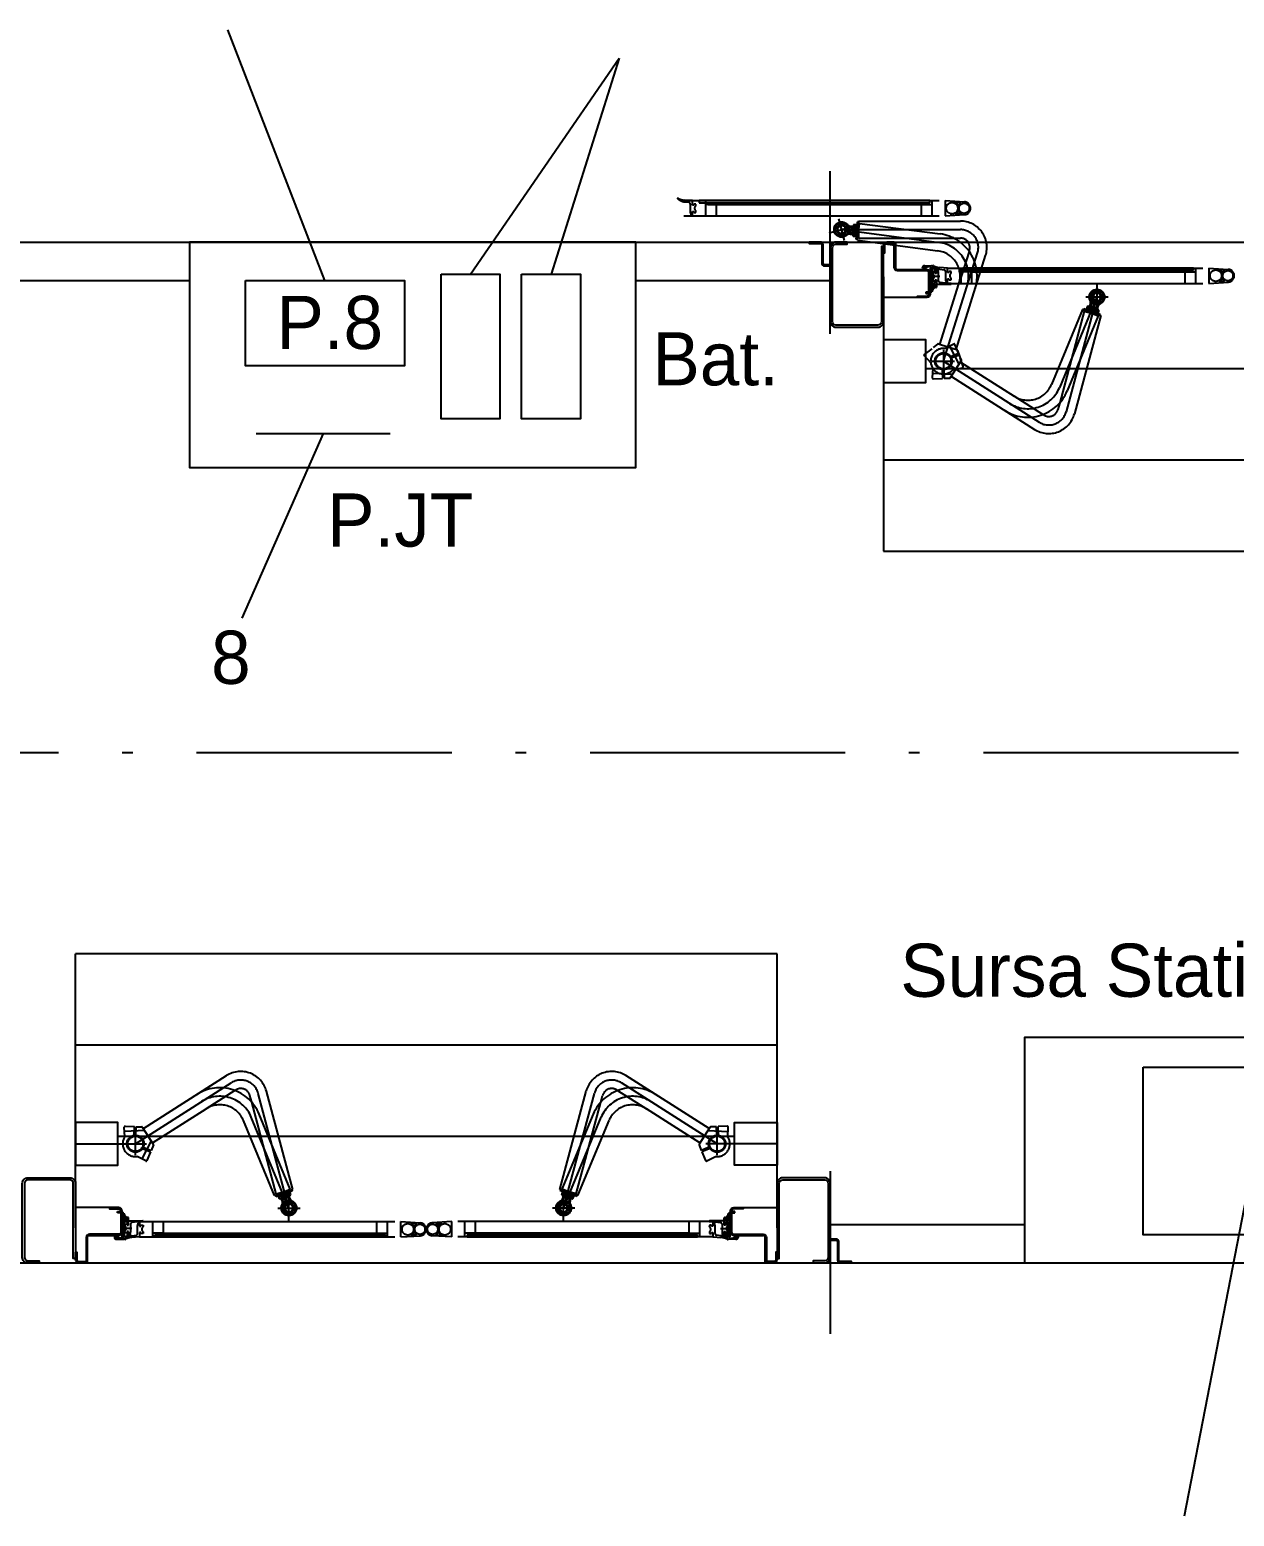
# Model space of a CAD drawing. Header units: millimetres. Extents: x 39 to 880, y 30 to 327.
# Drawn here: x 332.5 to 389.1, y 106.3 to 176.2 of the extents above; entities that cross this region are included whole.
import ezdxf

# ---------------------------------------------------------------- set-up
doc = ezdxf.new("R2010")
doc.units = ezdxf.units.MM
doc.linetypes.add('ACAD_ISO10W100', pattern=[18.5, 12, -3, 0.5, -3])
doc.layers.add('AXE', color=1, linetype='ACAD_ISO10W100')
doc.layers.add('SUBTIRE', color=1, linetype='Continuous')

msp = doc.modelspace()

# ---------------------------------------------------------------- linework, layer by layer
at = {"color": 1}
for p, q in [((346.387, 164.444), (341.814, 176.231)), ((353.231, 164.74), (360.215, 174.901)), ((360.215, 174.901), (357.017, 164.74)), ((346.305, 157.244), (342.477, 148.557)), ((390.144, 123.598), (386.798, 106.328))]:
    msp.add_line(p, q, dxfattribs=at)
at = {"color": 2}
msp.add_line((343.157, 157.244), (349.452, 157.244), dxfattribs=at)
at = {"color": 1, "linetype": 'ACAD_ISO10W100'}
msp.add_line((303.351, 142.244), (436.951, 142.244), dxfattribs=at)
for points in [[(361.011, 166.244), (340.011, 166.244), (340.011, 155.644), (361.011, 155.644)], [(379.291, 118.244), (400.291, 118.244), (400.291, 128.844), (379.291, 128.844)]]:
    msp.add_lwpolyline(points, close=True)
at = {"color": 2}
for points in [[(342.65, 164.444), (350.125, 164.444), (350.125, 160.428), (342.65, 160.428)], [(351.846, 164.74), (354.616, 164.74), (354.616, 157.928), (351.846, 157.928)], [(355.632, 164.74), (358.402, 164.74), (358.402, 157.928), (355.632, 157.928)], [(384.86, 127.445), (394.661, 127.445), (394.661, 119.569), (384.86, 119.569)]]:
    msp.add_lwpolyline(points, close=True, dxfattribs=at)
at = {"layer": 'AXE'}
for p, q in [((370.151, 161.933), (370.151, 169.574)), ((363.266, 168.196), (375.546, 168.196)), ((364.286, 168.196), (364.286, 167.476)), ((364.786, 168.016), (364.286, 168.016)), ((364.386, 168.016), (374.425, 168.016)), ((364.786, 168.096), (364.787, 167.476)), ((374.425, 168.096), (374.425, 167.476)), ((374.425, 168.016), (374.926, 168.016)), ((374.926, 168.196), (374.926, 167.476)), ((375.546, 168.196), (375.546, 167.476)), ((375.546, 168.196), (376.465, 168.135)), ((363.266, 167.476), (375.546, 167.476)), ((370.821, 166.327), (370.549, 167.341)), ((371.256, 167.074), (371.415, 167.074)), ((371.372, 166.381), (371.466, 167.095)), ((371.485, 167.194), (371.425, 167.194)), ((371.425, 166.979), (371.425, 167.194)), ((371.426, 166.333), (371.531, 167.127)), ((371.526, 167.087), (371.466, 167.095)), ((371.485, 167.234), (376.268, 167.234)), ((371.485, 167.092), (371.485, 167.234)), ((371.485, 166.434), (371.485, 167.092)), ((371.531, 167.127), (375.316, 166.628)), ((375.546, 167.476), (376.466, 167.536)), ((370.105, 166.679), (371.266, 166.99)), ((370.685, 166.834), (376.268, 166.834)), ((370.685, 166.834), (375.264, 166.232)), ((371.09, 166.62), (371.22, 166.603)), ((371.114, 166.994), (371.245, 166.994)), ((371.114, 166.674), (371.245, 166.674)), ((371.132, 166.937), (371.261, 166.92)), ((371.217, 166.583), (371.241, 166.761)), ((371.219, 166.522), (371.378, 166.501)), ((371.393, 166.62), (371.235, 166.641)), ((371.264, 166.94), (371.241, 166.761)), ((371.245, 167.014), (371.245, 166.922)), ((371.245, 166.922), (371.245, 166.834)), ((371.245, 166.654), (371.245, 166.834)), ((371.267, 166.954), (371.256, 166.954)), ((371.415, 166.714), (371.256, 166.714)), ((371.256, 166.594), (371.415, 166.594)), ((371.424, 166.858), (371.266, 166.879)), ((371.415, 166.954), (371.267, 166.954)), ((371.282, 166.998), (371.44, 166.977)), ((371.432, 166.373), (371.372, 166.381)), ((371.425, 166.474), (371.425, 166.979)), ((371.485, 166.474), (371.425, 166.474)), ((371.485, 166.434), (375.949, 166.434)), ((375.949, 166.434), (376.268, 166.434)), ((371.426, 166.333), (375.211, 165.835)), ((375.471, 160.644), (377.076, 165.733)), ((376.68, 165.81), (376.199, 164.284)), ((376.68, 165.81), (376.694, 165.854)), ((374.61, 165.045), (374.55, 165.045)), ((375.67, 165.025), (387.95, 165.025)), ((376.063, 161.191), (377.457, 165.613)), ((376.29, 165.025), (376.29, 164.305)), ((387.33, 165.025), (387.33, 164.305)), ((387.95, 165.025), (388.869, 164.964)), ((387.95, 165.025), (387.95, 164.305)), ((375.309, 164.625), (374.79, 164.625)), ((375.3, 161.431), (376.199, 164.284)), ((375.67, 164.305), (387.95, 164.305)), ((376.79, 164.845), (376.29, 164.845)), ((376.79, 164.925), (376.79, 164.305)), ((376.79, 164.845), (386.829, 164.845)), ((386.829, 164.925), (386.829, 164.305)), ((386.829, 164.845), (387.33, 164.845)), ((387.95, 164.305), (388.87, 164.366)), ((382.689, 163.664), (380.922, 159.397)), ((382.689, 163.664), (381.244, 158.271)), ((382.164, 163.664), (383.214, 163.664)), ((382.689, 164.264), (382.689, 163.063)), ((382.013, 163.078), (380.552, 159.55)), ((382.096, 162.994), (380.94, 158.683)), ((382.013, 163.078), (382.752, 162.771)), ((382.05, 163.062), (382.073, 163.118)), ((382.073, 163.118), (382.738, 162.842)), ((382.096, 162.994), (382.731, 162.824)), ((382.134, 162.984), (382.15, 163.042)), ((382.15, 163.042), (382.638, 162.911)), ((382.249, 163.229), (382.188, 163.081)), ((382.31, 163.175), (382.268, 163.021)), ((382.299, 163.035), (382.36, 163.183)), ((382.308, 163.215), (382.475, 163.146)), ((382.377, 163.329), (382.327, 163.207)), ((382.37, 163.169), (382.544, 163.123)), ((382.384, 162.99), (382.426, 163.144)), ((382.424, 163.291), (382.39, 163.164)), ((382.641, 163.077), (382.475, 163.146)), ((382.521, 162.944), (382.582, 163.091)), ((382.629, 163.1), (382.544, 163.123)), ((382.616, 162.928), (382.655, 163.071)), ((382.673, 163.206), (382.623, 163.085)), ((382.718, 163.076), (382.629, 163.1)), ((382.693, 163.045), (382.632, 162.898)), ((382.638, 162.911), (382.845, 162.856)), ((382.655, 163.071), (382.657, 163.082)), ((382.733, 163.208), (382.699, 163.081)), ((382.773, 163.051), (382.732, 162.897)), ((382.752, 162.771), (381.291, 159.244)), ((382.868, 162.787), (381.631, 158.167)), ((382.716, 162.787), (382.738, 162.842)), ((382.731, 162.824), (382.868, 162.787)), ((382.83, 162.798), (382.845, 162.856)), ((375.471, 161.174), (375.471, 160.114)), ((376.215, 160.509), (375.775, 161.354)), ((375.802, 160.867), (376.182, 161.025)), ((375.84, 160.797), (376.213, 160.951)), ((374.946, 160.644), (375.996, 160.644)), ((375.408, 160.249), (375.426, 159.838)), ((375.471, 160.644), (379.972, 157.776)), ((375.488, 160.244), (375.506, 159.841)), ((376.276, 160.605), (378.799, 158.998)), ((375.907, 160.026), (374.955, 160.068)), ((375.846, 159.93), (379.757, 157.439)), ((380.148, 158.138), (378.799, 158.998)), ((380.94, 158.683), (380.858, 158.375)), ((380.148, 158.138), (380.187, 158.114)), ((337.471, 123.844), (341.972, 126.711)), ((337.846, 124.557), (341.757, 127.048)), ((364.827, 123.844), (360.326, 126.711)), ((364.452, 124.557), (360.541, 127.048)), ((342.148, 126.349), (340.799, 125.49)), ((342.148, 126.349), (342.187, 126.374)), ((342.94, 125.804), (342.858, 126.113)), ((344.689, 120.824), (343.244, 126.216)), ((344.868, 121.7), (343.631, 126.32)), ((357.43, 121.7), (358.668, 126.32)), ((357.609, 120.824), (359.054, 126.216)), ((359.358, 125.804), (359.44, 126.113)), ((360.15, 126.349), (360.112, 126.374)), ((360.15, 126.349), (361.499, 125.49)), ((338.276, 123.882), (340.799, 125.49)), ((344.096, 121.493), (342.94, 125.804)), ((344.752, 121.716), (343.291, 125.243)), ((357.546, 121.716), (359.007, 125.243)), ((358.203, 121.493), (359.358, 125.804)), ((364.022, 123.882), (361.499, 125.49)), ((337.907, 124.461), (336.955, 124.419)), ((337.911, 124.461), (336.958, 124.419)), ((337.408, 124.239), (337.426, 124.65)), ((337.488, 124.243), (337.506, 124.646)), ((344.013, 121.41), (342.552, 124.937)), ((344.689, 120.824), (342.922, 125.09)), ((357.609, 120.824), (359.376, 125.09)), ((358.285, 121.41), (359.746, 124.937)), ((364.391, 124.461), (365.343, 124.419)), ((364.394, 124.461), (365.347, 124.419)), ((364.81, 124.243), (364.792, 124.646)), ((364.89, 124.239), (364.872, 124.65)), ((334.651, 123.844), (337.996, 123.844)), ((336.949, 123.844), (337.999, 123.844)), ((337.471, 123.314), (337.471, 124.374)), ((338.215, 123.978), (337.775, 123.133)), ((367.651, 123.844), (364.302, 123.844)), ((365.356, 123.844), (364.306, 123.844)), ((364.827, 123.314), (364.827, 124.374)), ((364.831, 123.314), (364.831, 124.374)), ((337.802, 123.62), (338.182, 123.462)), ((337.84, 123.691), (338.213, 123.536)), ((364.458, 123.691), (364.085, 123.536)), ((364.496, 123.62), (364.116, 123.462)), ((370.151, 122.554), (370.151, 114.913)), ((344.013, 121.41), (344.752, 121.716)), ((344.073, 121.369), (344.738, 121.645)), ((344.096, 121.493), (344.731, 121.663)), ((344.638, 121.576), (344.845, 121.632)), ((344.716, 121.7), (344.738, 121.645)), ((344.731, 121.663), (344.868, 121.7)), ((344.83, 121.69), (344.845, 121.632)), ((357.567, 121.663), (357.43, 121.7)), ((357.468, 121.69), (357.453, 121.632)), ((357.661, 121.576), (357.453, 121.632)), ((358.285, 121.41), (357.546, 121.716)), ((357.583, 121.7), (357.56, 121.645)), ((358.225, 121.369), (357.56, 121.645)), ((358.203, 121.493), (357.567, 121.663)), ((344.05, 121.425), (344.073, 121.369)), ((344.134, 121.503), (344.15, 121.445)), ((344.15, 121.445), (344.638, 121.576)), ((344.249, 121.259), (344.188, 121.406)), ((344.31, 121.312), (344.268, 121.466)), ((344.299, 121.452), (344.36, 121.305)), ((344.308, 121.272), (344.475, 121.341)), ((344.377, 121.159), (344.327, 121.28)), ((344.37, 121.318), (344.544, 121.365)), ((344.384, 121.497), (344.426, 121.343)), ((344.424, 121.197), (344.39, 121.323)), ((344.641, 121.41), (344.475, 121.341)), ((344.521, 121.544), (344.582, 121.396)), ((344.629, 121.387), (344.544, 121.365)), ((344.616, 121.559), (344.655, 121.416)), ((344.673, 121.281), (344.623, 121.402)), ((344.718, 121.411), (344.629, 121.387)), ((344.693, 121.442), (344.632, 121.59)), ((344.655, 121.416), (344.657, 121.406)), ((344.689, 120.223), (344.689, 121.424)), ((344.733, 121.279), (344.699, 121.406)), ((344.773, 121.437), (344.732, 121.591)), ((357.525, 121.437), (357.566, 121.591)), ((357.566, 121.279), (357.599, 121.406)), ((357.58, 121.411), (357.669, 121.387)), ((357.606, 121.442), (357.667, 121.59)), ((357.609, 120.223), (357.609, 121.424)), ((357.625, 121.281), (357.676, 121.402)), ((357.644, 121.416), (357.641, 121.406)), ((357.682, 121.559), (357.644, 121.416)), ((357.657, 121.41), (357.823, 121.341)), ((358.148, 121.445), (357.661, 121.576)), ((357.669, 121.387), (357.754, 121.365)), ((357.777, 121.544), (357.716, 121.396)), ((357.928, 121.318), (357.754, 121.365)), ((357.99, 121.272), (357.823, 121.341)), ((357.914, 121.497), (357.873, 121.343)), ((357.875, 121.197), (357.909, 121.323)), ((357.921, 121.159), (357.971, 121.28)), ((357.999, 121.452), (357.938, 121.305)), ((357.989, 121.312), (358.03, 121.466)), ((358.049, 121.259), (358.11, 121.406)), ((358.164, 121.503), (358.148, 121.445)), ((358.248, 121.425), (358.225, 121.369)), ((344.164, 120.824), (345.214, 120.824)), ((344.167, 120.824), (345.217, 120.824)), ((358.134, 120.824), (357.084, 120.824)), ((358.137, 120.824), (357.087, 120.824)), ((337.309, 119.862), (336.79, 119.862)), ((337.67, 120.182), (349.95, 120.182)), ((338.29, 119.462), (338.29, 120.182)), ((338.79, 119.642), (338.29, 119.642)), ((338.79, 119.562), (338.79, 120.182)), ((338.79, 119.642), (348.829, 119.642)), ((348.829, 119.562), (348.829, 120.182)), ((348.829, 119.642), (349.33, 119.642)), ((349.33, 119.462), (349.33, 120.182)), ((349.95, 120.182), (350.87, 120.122)), ((349.95, 119.462), (349.95, 120.182)), ((352.349, 120.182), (351.428, 120.122)), ((364.629, 120.182), (352.349, 120.182)), ((352.349, 119.462), (352.349, 120.182)), ((352.969, 119.462), (352.969, 120.182)), ((353.469, 119.642), (352.969, 119.642)), ((353.469, 119.562), (353.469, 120.182)), ((363.508, 119.642), (353.469, 119.642)), ((363.508, 119.562), (363.508, 120.182)), ((363.508, 119.642), (364.009, 119.642)), ((364.009, 119.462), (364.009, 120.182)), ((364.989, 119.862), (365.509, 119.862)), ((336.61, 119.442), (336.55, 119.442)), ((337.67, 119.462), (349.95, 119.462)), ((349.95, 119.462), (350.869, 119.523)), ((352.349, 119.462), (351.429, 119.523)), ((364.629, 119.462), (352.349, 119.462))]:
    msp.add_line(p, q, dxfattribs=at)
for points in [[(362.976, 168.273), (363.098, 168.202, 0.103173), (363.292, 168.138), (363.495, 168.115, -0.381674), (363.566, 168.036), (363.566, 167.659, 0.180575), (363.625, 167.488, 0.634663), (363.666, 167.497), (363.666, 167.686), (363.726, 167.686), (363.726, 167.636), (363.826, 167.636), (363.826, 167.711, -0.480385), (363.826, 167.961), (363.826, 168.036), (363.726, 168.036), (363.726, 167.986), (363.666, 167.986), (363.666, 168.196), (363.465, 168.207), (363.301, 168.217, -0.115335), (362.996, 168.307, 0.996879)], [(374.913, 165.125, -0.131652), (374.963, 165.112), (375.09, 165.038, -0.267949), (375.14, 164.952), (375.14, 164.775), (375.08, 164.775), (375.08, 164.952, 0.267949), (375.06, 164.986), (374.99, 165.027, 0.57735), (374.96, 165.009), (374.96, 164.305), (375.08, 164.305), (375.08, 164.475), (375.14, 164.475), (375.14, 164.125, -0.414214), (375.12, 164.105), (375.08, 164.105), (375.08, 164.265), (374.96, 164.265), (374.96, 164.205), (374.98, 164.205), (374.98, 164.145), (374.91, 164.145), (374.91, 165.025, 0.414214), (374.85, 165.085), (374.65, 165.085, 0.414214), (374.61, 165.045), (374.61, 165.045), (374.55, 165.045), (374.55, 165.085, -0.414212), (374.59, 165.125), (374.91, 165.125)], [(374.636, 163.825), (374.791, 163.825, 0.414214), (374.911, 163.945), (374.911, 165.025), (374.851, 165.025), (374.851, 163.945, -0.414214), (374.791, 163.885), (374.636, 163.885)], [(374.98, 165.102), (375.102, 165.031, 0.103173), (375.296, 164.967), (375.499, 164.944, -0.381674), (375.57, 164.865), (375.57, 164.488, 0.180575), (375.629, 164.317, 0.634663), (375.67, 164.326), (375.67, 164.515), (375.73, 164.515), (375.73, 164.465), (375.83, 164.465), (375.83, 164.54, -0.480385), (375.83, 164.79), (375.83, 164.865), (375.73, 164.865), (375.73, 164.815), (375.67, 164.815), (375.67, 165.025), (375.469, 165.037), (375.305, 165.046, -0.115335), (375, 165.137, 0.996879)], [(375.14, 164.775), (375.08, 164.775), (375.08, 164.825), (374.98, 164.825), (374.98, 164.75, -0.480385), (374.98, 164.5), (374.98, 164.425), (375.08, 164.425), (375.08, 164.475), (375.14, 164.475), (375.14, 164.265), (375.34, 164.265), (375.82, 164.265, 0.97941), (375.82, 164.305), (375.67, 164.305), (375.311, 164.345, -0.381674), (375.24, 164.425), (375.24, 164.802, 0.168299), (375.175, 164.987, 0.71189), (375.14, 164.975)], [(336.913, 119.362, 0.131652), (336.963, 119.376), (337.09, 119.449, 0.267949), (337.14, 119.535), (337.14, 119.712), (337.08, 119.712), (337.08, 119.535, -0.267949), (337.06, 119.501), (336.99, 119.46, -0.57735), (336.96, 119.478), (336.96, 120.182), (337.08, 120.182), (337.08, 120.012), (337.14, 120.012), (337.14, 120.362, 0.414214), (337.12, 120.382), (337.08, 120.382), (337.08, 120.222), (336.96, 120.222), (336.96, 120.282), (336.98, 120.282), (336.98, 120.342), (336.91, 120.342), (336.91, 119.462, -0.414214), (336.85, 119.402), (336.65, 119.402, -0.414214), (336.61, 119.442), (336.61, 119.442), (336.55, 119.442), (336.55, 119.402, 0.414212), (336.59, 119.362), (336.91, 119.362)], [(336.636, 120.662), (336.791, 120.662, -0.414214), (336.911, 120.542), (336.911, 119.462), (336.851, 119.462), (336.851, 120.542, 0.414214), (336.791, 120.602), (336.636, 120.602)], [(365.385, 119.362, -0.131652), (365.335, 119.376), (365.209, 119.449, -0.267949), (365.159, 119.535), (365.159, 119.712), (365.219, 119.712), (365.219, 119.535, 0.267949), (365.239, 119.501), (365.309, 119.46, 0.57735), (365.339, 119.478), (365.339, 120.182), (365.219, 120.182), (365.219, 120.012), (365.159, 120.012), (365.159, 120.362, -0.414214), (365.179, 120.382), (365.219, 120.382), (365.219, 120.222), (365.339, 120.222), (365.339, 120.282), (365.319, 120.282), (365.319, 120.342), (365.389, 120.342), (365.389, 119.462, 0.414214), (365.449, 119.402), (365.649, 119.402, 0.414214), (365.689, 119.442), (365.689, 119.442), (365.749, 119.442), (365.749, 119.402, -0.414212), (365.709, 119.362), (365.389, 119.362)], [(365.662, 120.662), (365.507, 120.662, 0.414214), (365.387, 120.542), (365.387, 119.462), (365.447, 119.462), (365.447, 120.542, -0.414214), (365.507, 120.602), (365.662, 120.602)], [(336.98, 119.385), (337.102, 119.456, -0.103173), (337.296, 119.52), (337.499, 119.543, 0.381674), (337.57, 119.622), (337.57, 119.999, -0.180575), (337.629, 120.17, -0.634663), (337.67, 120.161), (337.67, 119.972), (337.73, 119.972), (337.73, 120.022), (337.83, 120.022), (337.83, 119.947, 0.480385), (337.83, 119.697), (337.83, 119.622), (337.73, 119.622), (337.73, 119.672), (337.67, 119.672), (337.67, 119.462), (337.469, 119.451), (337.305, 119.441, 0.115335), (337, 119.351, -0.996879)], [(337.14, 119.712), (337.08, 119.712), (337.08, 119.662), (336.98, 119.662), (336.98, 119.737, 0.480385), (336.98, 119.987), (336.98, 120.062), (337.08, 120.062), (337.08, 120.012), (337.14, 120.012), (337.14, 120.222), (337.34, 120.222), (337.82, 120.222, -0.97941), (337.82, 120.182), (337.67, 120.182), (337.311, 120.142, 0.381674), (337.24, 120.062), (337.24, 119.686, -0.168299), (337.175, 119.5, -0.71189), (337.14, 119.512)], [(365.159, 119.712), (365.219, 119.712), (365.219, 119.662), (365.319, 119.662), (365.319, 119.737, -0.480385), (365.319, 119.987), (365.319, 120.062), (365.219, 120.062), (365.219, 120.012), (365.159, 120.012), (365.159, 120.222), (364.959, 120.222), (364.478, 120.222, 0.97941), (364.479, 120.182), (364.629, 120.182), (364.988, 120.142, -0.381674), (365.059, 120.062), (365.059, 119.686, 0.168299), (365.123, 119.5, 0.71189), (365.159, 119.512)], [(365.319, 119.385), (365.196, 119.456, 0.103173), (365.002, 119.52), (364.8, 119.543, -0.381674), (364.729, 119.622), (364.729, 119.999, 0.180575), (364.67, 120.17, 0.634663), (364.629, 120.161), (364.629, 119.972), (364.569, 119.972), (364.569, 120.022), (364.469, 120.022), (364.469, 119.947, -0.480385), (364.469, 119.697), (364.469, 119.622), (364.569, 119.622), (364.569, 119.672), (364.629, 119.672), (364.629, 119.462), (364.829, 119.451), (364.993, 119.441, -0.115335), (365.299, 119.351, 0.996879)]]:
    msp.add_lwpolyline(points, format="xyb", close=True, dxfattribs=at)
for points in [[(374.826, 168.196), (363.986, 168.196), (363.986, 168.096), (374.826, 168.096)], [(370.737, 166.641), (370.879, 166.783), (370.827, 166.976), (370.634, 167.028), (370.492, 166.886), (370.544, 166.693)], [(387.23, 165.025), (376.39, 165.025), (376.39, 164.925), (387.23, 164.925)], [(382.489, 163.664), (382.589, 163.49), (382.789, 163.49), (382.889, 163.664), (382.789, 163.837), (382.589, 163.837)], [(344.489, 120.824), (344.589, 120.997), (344.789, 120.997), (344.889, 120.824), (344.789, 120.65), (344.589, 120.65)], [(357.809, 120.824), (357.709, 120.997), (357.509, 120.997), (357.409, 120.824), (357.509, 120.65), (357.709, 120.65)], [(349.23, 119.462), (338.39, 119.462), (338.39, 119.562), (349.23, 119.562)], [(353.069, 119.462), (363.909, 119.462), (363.909, 119.562), (353.069, 119.562)]]:
    msp.add_lwpolyline(points, close=True, dxfattribs=at)
for points in [[(376.293, 168.093), (376.041, 168.121, -0.158277), (376.177, 167.969, -0.144249), (376.293, 168.093, -1.072469)], [(376.292, 167.577), (376.04, 167.55, 0.158277), (376.177, 167.701, 0.144249), (376.292, 167.577, 1.072469)], [(374.65, 165.085, -0.414217), (374.68, 165.055), (374.68, 165.024), (374.48, 165.024), (374.48, 165.045, -0.414214), (374.56, 165.125), (374.59, 165.125)], [(388.696, 164.406), (388.444, 164.379, 0.158277), (388.58, 164.531, 0.144249), (388.696, 164.406, 1.072469)], [(388.697, 164.922), (388.445, 164.95, -0.158277), (388.581, 164.799, -0.144249), (388.697, 164.922, -1.072469)], [(374.931, 163.915, -1.085379), (374.911, 163.917, -0.117221), (374.981, 164.145), (374.981, 164.205), (374.961, 164.205), (374.961, 164.265), (375.021, 164.265), (375.081, 164.185), (375.081, 164.105, 0.232811), (374.93, 163.911)], [(374.918, 161.232), (374.57, 160.965, 0.440011), (374.565, 160.906), (374.876, 160.567, 0.639522), (375.914, 160.24), (376.363, 160.339, 0.440011), (376.393, 160.39), (376.261, 160.809)], [(376.182, 161.025), (376.014, 161.43, 0.440011), (375.959, 161.45), (375.551, 161.238, 0.639522), (374.966, 160.319), (374.946, 159.86, 0.440011), (374.987, 159.818), (375.426, 159.838)], [(376.237, 160.885), (376.155, 161.144, 0.244698), (376.129, 161.17), (375.681, 161.311), (375.233, 161.452, 0.244698), (375.197, 161.446), (374.982, 161.281)], [(375.506, 159.841), (375.777, 159.853, 0.244698), (375.809, 159.871), (376.061, 160.267), (376.313, 160.664, 0.244698), (376.317, 160.7), (376.213, 160.951)], [(338.182, 123.462), (338.014, 123.057, -0.440011), (337.959, 123.037), (337.551, 123.249, -0.639522), (336.966, 124.168), (336.946, 124.627, -0.440011), (336.987, 124.669), (337.426, 124.65)], [(337.506, 124.646), (337.777, 124.634, -0.244698), (337.809, 124.616), (338.061, 124.22), (338.313, 123.824, -0.244698), (338.317, 123.787), (338.213, 123.536)], [(364.792, 124.646), (364.521, 124.634, 0.244698), (364.489, 124.616), (364.237, 124.22), (363.985, 123.824, 0.244698), (363.982, 123.787), (364.085, 123.536)], [(364.116, 123.462), (364.284, 123.057, 0.440011), (364.339, 123.037), (364.747, 123.249, 0.639522), (365.332, 124.168), (365.352, 124.627, 0.440011), (365.311, 124.669), (364.872, 124.65)], [(336.931, 120.573, 1.085379), (336.911, 120.57, 0.117221), (336.981, 120.342), (336.981, 120.282), (336.961, 120.282), (336.961, 120.222), (337.021, 120.222), (337.081, 120.302), (337.081, 120.382, -0.232811), (336.93, 120.576)], [(365.367, 120.573, -1.085379), (365.387, 120.57, -0.117221), (365.317, 120.342), (365.317, 120.282), (365.337, 120.282), (365.337, 120.222), (365.277, 120.222), (365.217, 120.302), (365.217, 120.382, 0.232811), (365.368, 120.576)], [(350.696, 120.081), (350.444, 120.108, -0.158277), (350.58, 119.957, -0.144249), (350.696, 120.081, -1.072469)], [(350.697, 119.565), (350.445, 119.537, 0.158277), (350.581, 119.689, 0.144249), (350.697, 119.565, 1.072469)], [(351.602, 120.081), (351.854, 120.108, 0.158277), (351.718, 119.957, 0.144249), (351.602, 120.081, 1.072469)], [(351.602, 119.565), (351.853, 119.537, -0.158277), (351.717, 119.689, -0.144249), (351.602, 119.565, -1.072469)], [(336.65, 119.402, 0.414217), (336.68, 119.432), (336.68, 119.464), (336.48, 119.464), (336.48, 119.442, 0.414214), (336.56, 119.362), (336.59, 119.362)], [(365.649, 119.402, -0.414217), (365.619, 119.432), (365.619, 119.464), (365.819, 119.464), (365.819, 119.442, -0.414214), (365.739, 119.362), (365.709, 119.362)]]:
    msp.add_lwpolyline(points, format="xyb", dxfattribs=at)
for centre, radius in [((375.875, 167.836), 0.27), ((376.445, 167.835), 0.24), ((370.685, 166.834), 0.36), ((370.685, 166.834), 0.3), ((370.685, 166.834), 0.22), ((370.685, 166.834), 0.2), ((388.279, 164.665), 0.27), ((388.849, 164.664), 0.24), ((382.689, 163.664), 0.36), ((382.689, 163.664), 0.3), ((382.689, 163.664), 0.22), ((382.689, 163.664), 0.2), ((375.471, 160.644), 0.4), ((375.471, 160.644), 0.36), ((337.471, 123.844), 0.4), ((337.471, 123.844), 0.36), ((364.827, 123.844), 0.4), ((364.827, 123.844), 0.36), ((344.689, 120.824), 0.36), ((344.689, 120.824), 0.3), ((344.689, 120.824), 0.22), ((344.689, 120.824), 0.2), ((357.609, 120.824), 0.36), ((357.609, 120.824), 0.3), ((357.609, 120.824), 0.22), ((357.609, 120.824), 0.2), ((350.279, 119.822), 0.27), ((350.849, 119.823), 0.24), ((351.449, 119.823), 0.24), ((352.019, 119.822), 0.27)]:
    msp.add_circle(centre, radius, dxfattribs=at)
for centre, radius, start, end in [((376.445, 167.836), 0.3, 273.77063, 86.22507), ((371.425, 167.014), 0.18, 160.52878, 199.47122), ((371.245, 167.014), 0.18, 348.81948, 19.47122), ((376.268, 165.988), 1.246, 342.5, 90), ((371.064, 166.421), 0.2, 82.5, 132.4948), ((371.114, 167.194), 0.2, 220.0052, 270), ((371.114, 166.474), 0.2, 90, 139.9948), ((371.158, 167.135), 0.2, 212.5052, 262.5), ((371.396, 166.559), 0.18, 153.02878, 191.97122), ((371.939, 166.669), 0.705, 162.69361, 182.30639), ((371.95, 166.834), 0.705, 172.91133, 189.80639), ((371.425, 166.654), 0.18, 160.52878, 199.47122), ((371.95, 166.834), 0.705, 170.19361, 172.91133), ((371.443, 166.916), 0.18, 153.02878, 191.97122), ((371.217, 166.583), 0.18, 333.02878, 11.97122), ((370.721, 166.83), 0.705, 342.69361, 2.30639), ((371.245, 167.014), 0.18, 340.52878, 348.79137), ((370.721, 166.834), 0.705, 350.19361, 9.80639), ((371.245, 166.654), 0.18, 340.52878, 19.47122), ((371.264, 166.94), 0.18, 333.02878, 11.97122), ((375.055, 164.645), 2, 342.5, 82.5), ((376.268, 165.988), 0.846, 342.5, 90), ((376.268, 165.988), 0.446, 342.5, 90), ((375.055, 164.645), 1.2, 342.5, 82.5), ((375.055, 164.645), 1.6, 342.5, 82.5), ((388.849, 164.665), 0.3, 273.77063, 86.22507), ((382.308, 163.215), 0.18, 228.02878, 266.97122), ((382.24, 163.049), 0.18, 48.02878, 86.97122), ((382.37, 163.169), 0.18, 235.52878, 274.47122), ((382.676, 163.631), 0.705, 237.69361, 257.30639), ((382.324, 162.995), 0.18, 55.52878, 94.47122), ((382.205, 162.495), 0.705, 57.69361, 77.30639), ((382.192, 163.405), 0.2, 337.5, 27.4948), ((382.68, 163.629), 0.705, 245.19361, 264.80639), ((382.23, 163.342), 0.2, 345, 34.9948), ((382.362, 162.442), 0.705, 67.91133, 84.80639), ((382.641, 163.077), 0.18, 228.02878, 266.97122), ((382.572, 162.911), 0.18, 48.02878, 86.97122), ((382.718, 163.076), 0.18, 235.52878, 243.79137), ((382.362, 162.442), 0.705, 65.19361, 67.91133), ((382.718, 163.076), 0.18, 243.81948, 274.47122), ((382.671, 162.902), 0.18, 55.52878, 94.47122), ((382.858, 163.13), 0.2, 107.5052, 157.5), ((382.926, 163.156), 0.2, 115.0052, 165), ((379.444, 160.01), 1.6, 237.5, 337.5), ((379.444, 160.01), 1.2, 237.5, 337.5), ((379.444, 160.01), 2, 237.5, 337.5), ((380.427, 158.49), 1.246, 237.5, 345), ((380.427, 158.49), 0.846, 237.5, 345), ((380.427, 158.49), 0.446, 237.5, 345), ((342.427, 125.997), 1.246, 15, 122.5), ((359.872, 125.997), 1.246, 57.5, 165), ((342.427, 125.997), 0.846, 15, 122.5), ((359.872, 125.997), 0.846, 57.5, 165), ((341.444, 124.478), 2, 22.5, 122.5), ((341.444, 124.478), 1.6, 22.5, 122.5), ((342.427, 125.997), 0.446, 15, 122.5), ((360.854, 124.478), 2, 57.5, 157.5), ((360.854, 124.478), 1.6, 57.5, 157.5), ((359.872, 125.997), 0.446, 57.5, 165), ((341.444, 124.478), 1.2, 22.5, 122.5), ((360.854, 124.478), 1.2, 57.5, 157.5), ((344.308, 121.272), 0.18, 93.02878, 131.97122), ((344.24, 121.438), 0.18, 273.02878, 311.97122), ((344.37, 121.318), 0.18, 85.52878, 124.47122), ((344.676, 120.856), 0.705, 102.69361, 122.30639), ((344.324, 121.492), 0.18, 265.52878, 304.47122), ((344.205, 121.992), 0.705, 282.69361, 302.30639), ((344.192, 121.082), 0.2, 332.5052, 22.5), ((344.68, 120.858), 0.705, 95.19361, 114.80639), ((344.23, 121.145), 0.2, 325.0052, 15), ((344.362, 122.045), 0.705, 275.19361, 292.08867), ((344.641, 121.41), 0.18, 93.02878, 131.97122), ((344.572, 121.576), 0.18, 273.02878, 311.97122), ((344.718, 121.411), 0.18, 116.20863, 124.47122), ((344.362, 122.045), 0.705, 292.08867, 294.80639), ((344.718, 121.411), 0.18, 85.52878, 116.18052), ((344.671, 121.585), 0.18, 265.52878, 304.47122), ((344.858, 121.358), 0.2, 202.5, 252.4948), ((344.926, 121.331), 0.2, 195, 244.9948), ((357.372, 121.331), 0.2, 295.0052, 345), ((357.441, 121.358), 0.2, 287.5052, 337.5), ((357.627, 121.585), 0.18, 235.52878, 274.47122), ((357.58, 121.411), 0.18, 63.81948, 94.47122), ((357.583, 121.411), 0.18, 63.81948, 94.47122), ((357.726, 121.576), 0.18, 228.02878, 266.97122), ((357.936, 122.045), 0.705, 245.19361, 247.91133), ((357.58, 121.411), 0.18, 55.52878, 63.79137), ((357.657, 121.41), 0.18, 48.02878, 86.97122), ((357.936, 122.045), 0.705, 247.91133, 264.80639), ((357.618, 120.858), 0.705, 65.19361, 84.80639), ((358.093, 121.992), 0.705, 237.69361, 257.30639), ((357.623, 120.856), 0.705, 57.69361, 77.30639), ((358.068, 121.145), 0.2, 165, 214.9948), ((357.974, 121.492), 0.18, 235.52878, 274.47122), ((358.106, 121.082), 0.2, 157.5, 207.4948), ((357.928, 121.318), 0.18, 55.52878, 94.47122), ((358.059, 121.438), 0.18, 228.02878, 266.97122), ((357.99, 121.272), 0.18, 48.02878, 86.97122), ((350.849, 119.822), 0.3, 273.77493, 86.22937), ((351.449, 119.822), 0.3, 93.77063, 266.22507)]:
    msp.add_arc(centre, radius, start, end, dxfattribs=at)
at = {"layer": 'SUBTIRE'}
for p, q in [((311.411, 166.244), (428.891, 166.244)), ((312.351, 164.444), (340.011, 164.444)), ((361.011, 164.444), (370.151, 164.444)), ((372.651, 164.604), (372.651, 151.704)), ((374.251, 163.644), (372.651, 163.644)), ((374.647, 160.304), (403.654, 160.304)), ((372.651, 156.004), (405.651, 156.004)), ((372.651, 151.704), (405.651, 151.704)), ((367.651, 132.784), (334.651, 132.784)), ((334.651, 119.884), (334.651, 132.784)), ((367.651, 119.884), (367.651, 132.784)), ((367.651, 128.484), (334.651, 128.484)), ((365.651, 124.184), (336.651, 124.184)), ((336.251, 120.843), (334.651, 120.843)), ((366.051, 120.843), (367.651, 120.843)), ((370.151, 120.044), (379.291, 120.044)), ((365.611, 119.533), (366.991, 119.533)), ((311.411, 118.244), (428.891, 118.244))]:
    msp.add_line(p, q, dxfattribs=at)
for points in [[(370.151, 165.182), (369.871, 165.182, -0.414214), (369.811, 165.242), (369.811, 166.124, 0.414214), (369.691, 166.244), (369.151, 166.244), (369.151, 166.184), (369.691, 166.184, -0.414214), (369.751, 166.124), (369.751, 165.242, 0.414214), (369.871, 165.122), (370.151, 165.122)], [(370.951, 166.244), (370.411, 166.244, 0.414214), (370.151, 165.983), (370.151, 162.504, 0.414214), (370.411, 162.244), (372.391, 162.244, 0.414214), (372.651, 162.504), (372.651, 166.043), (372.551, 166.043), (372.551, 162.504, -0.414214), (372.391, 162.344), (370.411, 162.344, -0.414214), (370.251, 162.504), (370.251, 165.983, -0.414214), (370.411, 166.144), (370.951, 166.144)], [(374.691, 164.894), (373.311, 164.894, -0.414214), (373.151, 165.054), (373.151, 166.244), (373.211, 166.244), (373.211, 165.054, 0.414214), (373.311, 164.954), (374.691, 164.954, -0.414214), (374.851, 164.794), (374.851, 163.804, -0.414214), (374.691, 163.644), (374.251, 163.644), (374.251, 163.704), (374.691, 163.704, 0.414214), (374.791, 163.804), (374.791, 164.794, 0.414214)], [(332.951, 118.243), (332.411, 118.243, -0.414214), (332.151, 118.504), (332.151, 121.983, -0.414214), (332.411, 122.243), (334.391, 122.243, -0.414214), (334.651, 121.983), (334.651, 118.444), (334.551, 118.444), (334.551, 121.983, 0.414214), (334.391, 122.143), (332.411, 122.143, 0.414214), (332.251, 121.983), (332.251, 118.504, 0.414214), (332.411, 118.344), (332.951, 118.344)], [(369.351, 118.243), (369.891, 118.243, 0.414214), (370.151, 118.504), (370.151, 121.983, 0.414214), (369.891, 122.243), (367.911, 122.243, 0.414214), (367.651, 121.983), (367.651, 118.444), (367.751, 118.444), (367.751, 121.983, -0.414214), (367.911, 122.143), (369.891, 122.143, -0.414214), (370.051, 121.983), (370.051, 118.504, -0.414214), (369.891, 118.344), (369.351, 118.344)], [(336.691, 119.593), (335.311, 119.593, 0.414214), (335.151, 119.433), (335.151, 118.243), (335.211, 118.243), (335.211, 119.433, -0.414214), (335.311, 119.533), (336.691, 119.533, 0.414214), (336.851, 119.693), (336.851, 120.683, 0.414214), (336.691, 120.843), (336.251, 120.843), (336.251, 120.783), (336.691, 120.783, -0.414214), (336.791, 120.683), (336.791, 119.693, -0.414214)], [(365.611, 119.593), (366.991, 119.593, -0.414214), (367.151, 119.433), (367.151, 118.243), (367.091, 118.243), (367.091, 119.433, 0.414214), (366.991, 119.533), (365.611, 119.533, -0.414214), (365.451, 119.693), (365.451, 120.683, -0.414214), (365.611, 120.843), (366.051, 120.843), (366.051, 120.783), (365.611, 120.783, 0.414214), (365.511, 120.683), (365.511, 119.693, 0.414214)], [(370.151, 119.305), (370.431, 119.305, -0.414214), (370.491, 119.245), (370.491, 118.364, 0.414214), (370.611, 118.244), (371.151, 118.244), (371.151, 118.304), (370.611, 118.304, -0.414214), (370.551, 118.364), (370.551, 119.245, 0.414214), (370.431, 119.365), (370.151, 119.365)]]:
    msp.add_lwpolyline(points, format="xyb", close=True, dxfattribs=at)
at = {"layer": 'SUBTIRE', "elevation": 0}
for points in [[(372.811, 166.244, 0.414214), (372.651, 166.084), (372.651, 165.743), (372.711, 165.743), (372.711, 166.084, -0.414214), (372.811, 166.184), (373.151, 166.184), (373.151, 166.244)], [(334.811, 118.243, -0.414214), (334.651, 118.403), (334.651, 118.744), (334.711, 118.744), (334.711, 118.404, 0.414214), (334.811, 118.304), (335.151, 118.304), (335.151, 118.243)], [(367.491, 118.243, 0.414214), (367.651, 118.403), (367.651, 118.744), (367.591, 118.744), (367.591, 118.404, -0.414214), (367.491, 118.304), (367.151, 118.304), (367.151, 118.243)]]:
    msp.add_lwpolyline(points, format="xyb", close=True, dxfattribs=at)
at = {"layer": 'SUBTIRE'}
for points in [[(372.647, 159.644), (374.647, 159.644), (374.647, 161.644), (372.647, 161.644)], [(334.651, 122.844), (336.651, 122.844), (336.651, 124.844), (334.651, 124.844)], [(334.651, 122.844), (336.651, 122.844), (336.651, 124.844), (334.651, 124.844)], [(367.651, 122.844), (365.651, 122.844), (365.651, 124.844), (367.651, 124.844)]]:
    msp.add_lwpolyline(points, close=True, dxfattribs=at)

# ---------------------------------------------------------------- texts
at = {"color": 2}
for s, p in [('P.8', (344.101, 161.218)), ('Bat.', (361.783, 159.509)), ('P.JT', (346.484, 151.925)), ('Sursa Statica', (373.442, 130.755))]:
    msp.add_text(s, height=2.5, dxfattribs=at).set_placement(p)
at = {"color": 1}
msp.add_text('8', height=2.5, dxfattribs=at).set_placement((341.031, 145.47))

doc.saveas('drawing.dxf')
